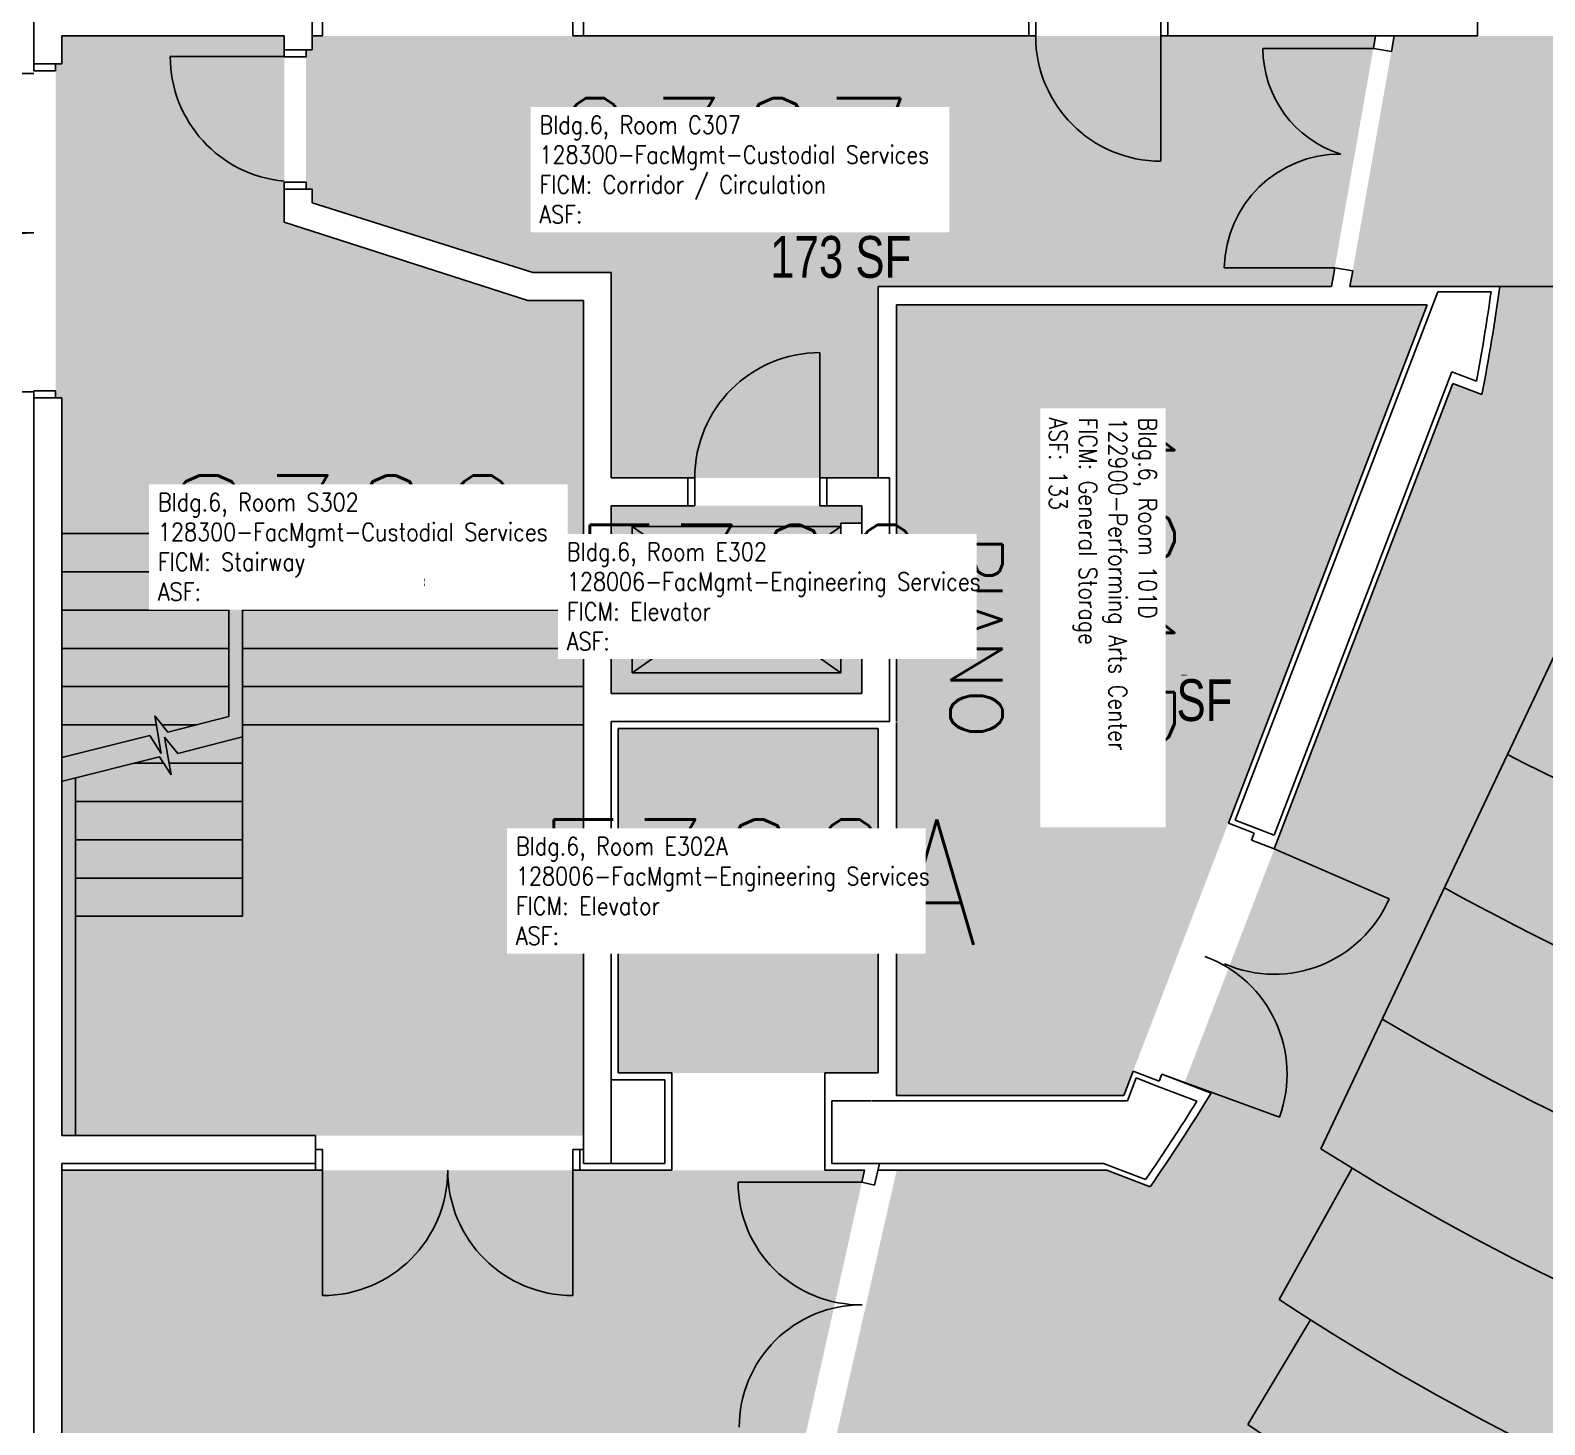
# Model space of a CAD drawing. Header units: inches. Extents: x -206 to 2362, y 0 to 3821.
# Drawn here: x 283 to 718.4, y 1816 to 2216.7 of the extents above; entities that cross this region are included whole.
import ezdxf
from ezdxf.enums import TextEntityAlignment as Align

# ---------------------------------------------------------------- set-up
doc = ezdxf.new("R2010")
doc.units = ezdxf.units.IN
doc.header["$LTSCALE"] = 10
doc.header["$MEASUREMENT"] = 0
for name, color, linetype in [('A-DOOR', 2, 'CONTINUOUS'), ('A-FLOR', 3, 'CONTINUOUS'), ('A-IDEN-RNUM', 7, 'CONTINUOUS'), ('A-IDEN-SNUM', 4, 'CONTINUOUS'), ('A-IDEN-TEXT', 4, 'CONTINUOUS'), ('A-IDEN-VNUM', 4, 'CONTINUOUS'), ('A-WALL', 5, 'CONTINUOUS'), ('AREA-TEXT', 3, 'CONTINUOUS'), ('Rooms-Category-Color', 7, 'CONTINUOUS'), ('Rooms-College-Color', 7, 'CONTINUOUS'), ('Rooms-Department-Color', 7, 'CONTINUOUS'), ('Rooms-Division-Color', 7, 'CONTINUOUS'), ('Rooms-Information', 7, 'CONTINUOUS')]:
    doc.layers.add(name, color=color, linetype=linetype)
doc.styles.add('AREA', font='arial.ttf', dxfattribs={"width": 0.75, "height": 24})
doc.styles.add('ROOMFNUMBER', font='SIMPLEX', dxfattribs={"height": 0.83})
doc.styles.add('ROOMSNUMBER', font='txt', dxfattribs={"height": 0.03})
doc.styles.add('ROOMVNUMBER', font='simplex.shx', dxfattribs={"width": 0.85})

msp = doc.modelspace()

# ---------------------------------------------------------------- hatches: boundary and pattern name
at = {"layer": 'Rooms-Category-Color', "true_color": 0xadadad}
for points in [[(292.06, 1899.08), (442.03, 1899.08), (442.03, 2139.08), (426.03, 2139.08), (356.03, 2161.6), (356.03, 2171.2), (356.03, 2209.08), (356.03, 2211.18), (356.03, 2215.08), (292.06, 2215.08), (292.06, 2207.08), (290.31, 2207.08), (290.31, 2205.08), (290.31, 2111.08), (292.06, 2111.08)], [(442.03, 2215.08), (367.03, 2215.08), (364.03, 2215.08), (364.03, 2211.08), (362.28, 2211.08), (362.28, 2209.08), (362.28, 2171.08), (364.03, 2171.08), (364.03, 2167.08), (427.52, 2147.08), (450.03, 2147.08), (450.03, 2088.08), (472.03, 2088.08), (510.03, 2088.08), (512.16, 2088.08), (526.78, 2088.08), (526.78, 2143.08), (657.04, 2143.08), (657.99, 2148.48), (669.73, 2215.08), (608.03, 2215.08)], [(450.03, 2026.08), (522.03, 2026.08), (522.03, 2069.08), (516.06, 2069.08), (516.06, 2075.08), (522.03, 2075.08), (522.03, 2080.08), (512.03, 2080.08), (510.03, 2080.08), (450.03, 2080.08)], [(452.03, 2016.08), (452.03, 1917.08), (467.4, 1917.08), (526.78, 1917.08), (526.78, 2016.08)]]:
    msp.add_hatch(color=253, dxfattribs=at).paths.add_polyline_path(points)
at = {"layer": 'Rooms-Category-Color', "true_color": 0xffe090}
msp.add_hatch(color=41, dxfattribs=at).paths.add_polyline_path([(1512.81, 1720.43), (1505.11, 1770.34), (1497.41, 1811.08), (1572.8, 1811.08), (1555.42, 1889.08), (1489.43, 1889.08), (1477.18, 1884.32), (1459.62, 1911.3), (1467.26, 1914.23), (1390.09, 2115.25), (1381.77, 2112.05), (1376.65, 2143.08), (1419.72, 2143.08), (1407.02, 2215.08), (1341.02, 2215.08), (754.96, 2215.08), (675.06, 2215.08), (662.37, 2143.08), (705.43, 2143.08), (700.32, 2112.05), (691.99, 2115.25), (650.14, 2006.21), (614.83, 1914.23), (622.47, 1911.3), (604.91, 1884.32), (592.51, 1889.08), (532.08, 1889.08), (514.64, 1812.52), (586.32, 1812.52), (584.55, 1811.08), (566.64, 1688.35), (562.93, 1650.25), (559.76, 1601.55), (558.38, 1557.3), (558.38, 1514.69), (559.8, 1471.75), (561.87, 1437.52), (564.17, 1409.9), (570.84, 1351.68), (510.27, 1291.11), (549.4, 1249.89), (585.82, 1285.88), (604.9, 1241.03), (630.06, 1197.01), (655.87, 1161.68), (689.75, 1124.68), (733.46, 1087.68), (767.9, 1064.82), (805.63, 1044.84), (844.05, 1029.15), (901.47, 1013.35), (949.5, 1006.09), (1018.86, 1001.21), (1071.8, 1001.48), (1122.7, 1005.01), (1172.52, 1011.81), (1214.32, 1021.57), (1244.96, 1031.65), (1278.48, 1045.79), (1307.2, 1060.74), (1335.82, 1078.61), (1370.69, 1105.09), (1392.61, 1124.95), (1411.03, 1144), (1428.17, 1164.1), (1452.12, 1197.17), (1477.31, 1241.28), (1495.72, 1284.39), (1531.41, 1248.66), (1572.87, 1290.11), (1511.6, 1351.32), (1518.62, 1403.49), (1524.41, 1491.65), (1524.91, 1563.44), (1522.69, 1619.41), (1520.2, 1653.54)])
at = {"layer": 'Rooms-Category-Color', "true_color": 0xe3c5e1}
msp.add_hatch(color=254, dxfattribs=at).paths.add_polyline_path([(532.03, 2137.83), (532.03, 2087.42), (532.03, 2018.08), (532.03, 1910.58), (597.36, 1910.58), (600.04, 1917.57), (684.59, 2137.83)])
at = {"layer": 'Rooms-Category-Color', "true_color": 0xffe090}
h = msp.add_hatch(color=41, dxfattribs=at)
edge = h.paths.add_edge_path()
edge.add_line((522.83, 1889.08), (292.06, 1889.08))
edge.add_line((292.06, 1889.08), (292.06, 949.66))
edge.add_arc((366.03, 1332.72), 390.14, 259.0716, 281.2333)
edge.add_line((442.03, 950.06), (442.03, 994.22))
edge.add_line((442.03, 994.22), (445.34, 994.22))
edge.add_arc((458.07, 991.58), 13, -80.2363, 168.2925, ccw=False)
edge.add_arc((745.92, 1034.65), 291.06, 191.069, 265.3027)
edge.add_arc((734.06, 743.83), 12, 14, 176.4839, ccw=False)
edge.add_line((745.71, 746.73), (766.5, 663.32))
edge.add_line((766.5, 663.32), (748.9, 667.06))
edge.add_line((748.9, 667.06), (733.93, 596.64))
edge.add_line((733.93, 596.64), (785.88, 585.59))
edge.add_line((785.88, 585.59), (857.47, 298.49))
edge.add_arc((854.92, 297.85), 2.63, -166, 14, ccw=False)
edge.add_line((852.37, 297.22), (846.46, 320.93))
edge.add_line((846.46, 320.93), (789.37, 306.7))
edge.add_line((789.37, 306.7), (798.56, 268.38))
edge.add_arc((859.69, 283.62), 63, 194, 377)
edge.add_arc((935.73, 307.03), 16.56, 27.744, 197.5083, ccw=False)
edge.add_line((950.39, 314.74), (933.8, 307.69))
edge.add_line((933.8, 307.69), (954.06, 259.97))
edge.add_line((954.06, 259.97), (954.06, 189.98))
edge.add_line((954.06, 189.98), (1128.03, 189.98))
edge.add_line((1128.03, 189.98), (1128.03, 259.97))
edge.add_line((1128.03, 259.97), (1148.29, 307.69))
edge.add_line((1148.29, 307.69), (1131.72, 314.73))
edge.add_arc((1146.31, 306.9), 16.56, -17.0367, 151.7849, ccw=False)
edge.add_arc((1222.4, 283.62), 63, 163, 346)
edge.add_line((1283.53, 268.38), (1292.72, 306.7))
edge.add_line((1292.72, 306.7), (1235.63, 320.93))
edge.add_line((1235.63, 320.93), (1229.71, 297.22))
edge.add_arc((1227.17, 297.85), 2.62, 166, 346, ccw=False)
edge.add_line((1224.62, 298.49), (1273.59, 494.91))
edge.add_line((1273.59, 494.91), (1325.55, 505.95))
edge.add_line((1325.55, 505.95), (1310.58, 576.38))
edge.add_line((1310.58, 576.38), (1292.97, 572.64))
edge.add_line((1292.97, 572.64), (1296.2, 585.59))
edge.add_line((1296.2, 585.59), (1351.02, 597.24))
edge.add_line((1351.02, 597.24), (1336.05, 667.67))
edge.add_line((1336.05, 667.67), (1315.58, 663.32))
edge.add_line((1315.58, 663.32), (1336.38, 746.73))
edge.add_arc((1348.02, 743.83), 12, 3.5161, 166, ccw=False)
edge.add_arc((1336.17, 1034.65), 291.06, 274.6973, 348.931)
edge.add_arc((1624.04, 991.55), 12.97, -20.1538, 260.1122, ccw=False)
edge.add_line((1636.22, 987.08), (1640.06, 987.08))
edge.add_line((1640.06, 987.08), (1640.06, 952.42))
edge.add_arc((1716.06, 1248.32), 305.5, 255.5949, 284.0109)
edge.add_line((1790.02, 951.91), (1790.02, 994.96))
edge.add_line((1790.02, 994.96), (1802.02, 994.96))
edge.add_line((1802.02, 994.96), (1802.02, 1314.96))
edge.add_line((1802.02, 1314.96), (1790.02, 1314.96))
edge.add_line((1790.02, 1314.96), (1790.02, 1889.08))
edge.add_line((1790.02, 1889.08), (1559.26, 1889.08))
edge.add_line((1559.26, 1889.08), (1576.65, 1811.08))
edge.add_line((1576.65, 1811.08), (1642.06, 1811.08))
edge.add_line((1642.06, 1811.08), (1642.06, 1272.4))
edge.add_line((1642.06, 1272.4), (1581.48, 1291.26))
edge.add_line((1581.48, 1291.26), (1537.64, 1247.42))
edge.add_line((1537.64, 1247.42), (1571.05, 1216.48))
edge.add_line((1571.05, 1216.48), (1626.18, 1199.8))
edge.add_line((1626.18, 1199.8), (1626.18, 1201.93))
edge.add_line((1626.18, 1201.93), (1636.25, 1198.88))
edge.add_line((1636.25, 1198.88), (1636.81, 1157.69))
edge.add_arc((1638.6, 1085.71), 72, 91.4307, 148.1928)
edge.add_arc((1193.79, 1267.61), 409.74, 301.9437, 339.4328, ccw=False)
edge.add_arc((1066.27, 1494.18), 669.58, 267.84083, 300.94539, ccw=False)
edge.add_arc((1016.13, 1494.65), 670.03, 239.0524, 272.13097, ccw=False)
edge.add_arc((882.24, 1260.27), 400.21, 200.9535, 238.2353, ccw=False)
edge.add_arc((451.79, 1095.13), 60.84, 21.2231, 95.4287)
edge.add_line((446.03, 1155.69), (446.03, 1198.38))
edge.add_line((446.03, 1198.38), (446.03, 1313.69))
edge.add_line((446.03, 1313.69), (440.03, 1313.69))
edge.add_line((440.03, 1313.69), (440.03, 1811.08))
edge.add_line((440.03, 1811.08), (505.44, 1811.08))
edge.add_line((505.44, 1811.08), (522.83, 1889.08))
at = {"layer": 'Rooms-College-Color', "true_color": 0xadadad}
for points in [[(292.06, 1899.08), (442.03, 1899.08), (442.03, 2139.08), (426.03, 2139.08), (356.03, 2161.6), (356.03, 2171.2), (356.03, 2209.08), (356.03, 2211.18), (356.03, 2215.08), (292.06, 2215.08), (292.06, 2207.08), (290.31, 2207.08), (290.31, 2205.08), (290.31, 2111.08), (292.06, 2111.08)], [(442.03, 2215.08), (367.03, 2215.08), (364.03, 2215.08), (364.03, 2211.08), (362.28, 2211.08), (362.28, 2209.08), (362.28, 2171.08), (364.03, 2171.08), (364.03, 2167.08), (427.52, 2147.08), (450.03, 2147.08), (450.03, 2088.08), (472.03, 2088.08), (510.03, 2088.08), (512.16, 2088.08), (526.78, 2088.08), (526.78, 2143.08), (657.04, 2143.08), (657.99, 2148.48), (669.73, 2215.08), (608.03, 2215.08)], [(450.03, 2026.08), (522.03, 2026.08), (522.03, 2069.08), (516.06, 2069.08), (516.06, 2075.08), (522.03, 2075.08), (522.03, 2080.08), (512.03, 2080.08), (510.03, 2080.08), (450.03, 2080.08)], [(452.03, 2016.08), (452.03, 1917.08), (467.4, 1917.08), (526.78, 1917.08), (526.78, 2016.08)]]:
    msp.add_hatch(color=253, dxfattribs=at).paths.add_polyline_path(points)
at = {"layer": 'Rooms-College-Color', "true_color": 0xffff64}
for points in [[(1512.81, 1720.43), (1505.11, 1770.34), (1497.41, 1811.08), (1572.8, 1811.08), (1555.42, 1889.08), (1489.43, 1889.08), (1477.18, 1884.32), (1459.62, 1911.3), (1467.26, 1914.23), (1390.09, 2115.25), (1381.77, 2112.05), (1376.65, 2143.08), (1419.72, 2143.08), (1407.02, 2215.08), (1341.02, 2215.08), (754.96, 2215.08), (675.06, 2215.08), (662.37, 2143.08), (705.43, 2143.08), (700.32, 2112.05), (691.99, 2115.25), (650.14, 2006.21), (614.83, 1914.23), (622.47, 1911.3), (604.91, 1884.32), (592.51, 1889.08), (532.08, 1889.08), (514.64, 1812.52), (586.32, 1812.52), (584.55, 1811.08), (566.64, 1688.35), (562.93, 1650.25), (559.76, 1601.55), (558.38, 1557.3), (558.38, 1514.69), (559.8, 1471.75), (561.87, 1437.52), (564.17, 1409.9), (570.84, 1351.68), (510.27, 1291.11), (549.4, 1249.89), (585.82, 1285.88), (604.9, 1241.03), (630.06, 1197.01), (655.87, 1161.68), (689.75, 1124.68), (733.46, 1087.68), (767.9, 1064.82), (805.63, 1044.84), (844.05, 1029.15), (901.47, 1013.35), (949.5, 1006.09), (1018.86, 1001.21), (1071.8, 1001.48), (1122.7, 1005.01), (1172.52, 1011.81), (1214.32, 1021.57), (1244.96, 1031.65), (1278.48, 1045.79), (1307.2, 1060.74), (1335.82, 1078.61), (1370.69, 1105.09), (1392.61, 1124.95), (1411.03, 1144), (1428.17, 1164.1), (1452.12, 1197.17), (1477.31, 1241.28), (1495.72, 1284.39), (1531.41, 1248.66), (1572.87, 1290.11), (1511.6, 1351.32), (1518.62, 1403.49), (1524.41, 1491.65), (1524.91, 1563.44), (1522.69, 1619.41), (1520.2, 1653.54)], [(532.03, 2137.83), (532.03, 2087.42), (532.03, 2018.08), (532.03, 1910.58), (597.36, 1910.58), (600.04, 1917.57), (684.59, 2137.83)]]:
    msp.add_hatch(color=51, dxfattribs=at).paths.add_polyline_path(points)
at = {"layer": 'Rooms-College-Color', "true_color": 0x80bc67}
h = msp.add_hatch(color=83, dxfattribs=at)
edge = h.paths.add_edge_path()
edge.add_line((522.83, 1889.08), (292.06, 1889.08))
edge.add_line((292.06, 1889.08), (292.06, 949.66))
edge.add_arc((366.03, 1332.72), 390.14, 259.0716, 281.2333)
edge.add_line((442.03, 950.06), (442.03, 994.22))
edge.add_line((442.03, 994.22), (445.34, 994.22))
edge.add_arc((458.07, 991.58), 13, -80.2363, 168.2925, ccw=False)
edge.add_arc((745.92, 1034.65), 291.06, 191.069, 265.3027)
edge.add_arc((734.06, 743.83), 12, 14, 176.4839, ccw=False)
edge.add_line((745.71, 746.73), (766.5, 663.32))
edge.add_line((766.5, 663.32), (748.9, 667.06))
edge.add_line((748.9, 667.06), (733.93, 596.64))
edge.add_line((733.93, 596.64), (785.88, 585.59))
edge.add_line((785.88, 585.59), (857.47, 298.49))
edge.add_arc((854.92, 297.85), 2.63, -166, 14, ccw=False)
edge.add_line((852.37, 297.22), (846.46, 320.93))
edge.add_line((846.46, 320.93), (789.37, 306.7))
edge.add_line((789.37, 306.7), (798.56, 268.38))
edge.add_arc((859.69, 283.62), 63, 194, 377)
edge.add_arc((935.73, 307.03), 16.56, 27.744, 197.5083, ccw=False)
edge.add_line((950.39, 314.74), (933.8, 307.69))
edge.add_line((933.8, 307.69), (954.06, 259.97))
edge.add_line((954.06, 259.97), (954.06, 189.98))
edge.add_line((954.06, 189.98), (1128.03, 189.98))
edge.add_line((1128.03, 189.98), (1128.03, 259.97))
edge.add_line((1128.03, 259.97), (1148.29, 307.69))
edge.add_line((1148.29, 307.69), (1131.72, 314.73))
edge.add_arc((1146.31, 306.9), 16.56, -17.0367, 151.7849, ccw=False)
edge.add_arc((1222.4, 283.62), 63, 163, 346)
edge.add_line((1283.53, 268.38), (1292.72, 306.7))
edge.add_line((1292.72, 306.7), (1235.63, 320.93))
edge.add_line((1235.63, 320.93), (1229.71, 297.22))
edge.add_arc((1227.17, 297.85), 2.62, 166, 346, ccw=False)
edge.add_line((1224.62, 298.49), (1273.59, 494.91))
edge.add_line((1273.59, 494.91), (1325.55, 505.95))
edge.add_line((1325.55, 505.95), (1310.58, 576.38))
edge.add_line((1310.58, 576.38), (1292.97, 572.64))
edge.add_line((1292.97, 572.64), (1296.2, 585.59))
edge.add_line((1296.2, 585.59), (1351.02, 597.24))
edge.add_line((1351.02, 597.24), (1336.05, 667.67))
edge.add_line((1336.05, 667.67), (1315.58, 663.32))
edge.add_line((1315.58, 663.32), (1336.38, 746.73))
edge.add_arc((1348.02, 743.83), 12, 3.5161, 166, ccw=False)
edge.add_arc((1336.17, 1034.65), 291.06, 274.6973, 348.931)
edge.add_arc((1624.04, 991.55), 12.97, -20.1538, 260.1122, ccw=False)
edge.add_line((1636.22, 987.08), (1640.06, 987.08))
edge.add_line((1640.06, 987.08), (1640.06, 952.42))
edge.add_arc((1716.06, 1248.32), 305.5, 255.5949, 284.0109)
edge.add_line((1790.02, 951.91), (1790.02, 994.96))
edge.add_line((1790.02, 994.96), (1802.02, 994.96))
edge.add_line((1802.02, 994.96), (1802.02, 1314.96))
edge.add_line((1802.02, 1314.96), (1790.02, 1314.96))
edge.add_line((1790.02, 1314.96), (1790.02, 1889.08))
edge.add_line((1790.02, 1889.08), (1559.26, 1889.08))
edge.add_line((1559.26, 1889.08), (1576.65, 1811.08))
edge.add_line((1576.65, 1811.08), (1642.06, 1811.08))
edge.add_line((1642.06, 1811.08), (1642.06, 1272.4))
edge.add_line((1642.06, 1272.4), (1581.48, 1291.26))
edge.add_line((1581.48, 1291.26), (1537.64, 1247.42))
edge.add_line((1537.64, 1247.42), (1571.05, 1216.48))
edge.add_line((1571.05, 1216.48), (1626.18, 1199.8))
edge.add_line((1626.18, 1199.8), (1626.18, 1201.93))
edge.add_line((1626.18, 1201.93), (1636.25, 1198.88))
edge.add_line((1636.25, 1198.88), (1636.81, 1157.69))
edge.add_arc((1638.6, 1085.71), 72, 91.4307, 148.1928)
edge.add_arc((1193.79, 1267.61), 409.74, 301.9437, 339.4328, ccw=False)
edge.add_arc((1066.27, 1494.18), 669.58, 267.84083, 300.94539, ccw=False)
edge.add_arc((1016.13, 1494.65), 670.03, 239.0524, 272.13097, ccw=False)
edge.add_arc((882.24, 1260.27), 400.21, 200.9535, 238.2353, ccw=False)
edge.add_arc((451.79, 1095.13), 60.84, 21.2231, 95.4287)
edge.add_line((446.03, 1155.69), (446.03, 1198.38))
edge.add_line((446.03, 1198.38), (446.03, 1313.69))
edge.add_line((446.03, 1313.69), (440.03, 1313.69))
edge.add_line((440.03, 1313.69), (440.03, 1811.08))
edge.add_line((440.03, 1811.08), (505.44, 1811.08))
edge.add_line((505.44, 1811.08), (522.83, 1889.08))
at = {"layer": 'Rooms-Department-Color', "true_color": 0xacacac}
for points in [[(292.06, 1899.08), (442.03, 1899.08), (442.03, 2139.08), (426.03, 2139.08), (356.03, 2161.6), (356.03, 2171.2), (356.03, 2209.08), (356.03, 2211.18), (356.03, 2215.08), (292.06, 2215.08), (292.06, 2207.08), (290.31, 2207.08), (290.31, 2205.08), (290.31, 2111.08), (292.06, 2111.08)], [(442.03, 2215.08), (367.03, 2215.08), (364.03, 2215.08), (364.03, 2211.08), (362.28, 2211.08), (362.28, 2209.08), (362.28, 2171.08), (364.03, 2171.08), (364.03, 2167.08), (427.52, 2147.08), (450.03, 2147.08), (450.03, 2088.08), (472.03, 2088.08), (510.03, 2088.08), (512.16, 2088.08), (526.78, 2088.08), (526.78, 2143.08), (657.04, 2143.08), (657.99, 2148.48), (669.73, 2215.08), (608.03, 2215.08)], [(450.03, 2026.08), (522.03, 2026.08), (522.03, 2069.08), (516.06, 2069.08), (516.06, 2075.08), (522.03, 2075.08), (522.03, 2080.08), (512.03, 2080.08), (510.03, 2080.08), (450.03, 2080.08)], [(452.03, 2016.08), (452.03, 1917.08), (467.4, 1917.08), (526.78, 1917.08), (526.78, 2016.08)]]:
    msp.add_hatch(color=253, dxfattribs=at).paths.add_polyline_path(points)
at = {"layer": 'Rooms-Department-Color', "true_color": 0x80bc67}
for points in [[(1512.81, 1720.43), (1505.11, 1770.34), (1497.41, 1811.08), (1572.8, 1811.08), (1555.42, 1889.08), (1489.43, 1889.08), (1477.18, 1884.32), (1459.62, 1911.3), (1467.26, 1914.23), (1390.09, 2115.25), (1381.77, 2112.05), (1376.65, 2143.08), (1419.72, 2143.08), (1407.02, 2215.08), (1341.02, 2215.08), (754.96, 2215.08), (675.06, 2215.08), (662.37, 2143.08), (705.43, 2143.08), (700.32, 2112.05), (691.99, 2115.25), (650.14, 2006.21), (614.83, 1914.23), (622.47, 1911.3), (604.91, 1884.32), (592.51, 1889.08), (532.08, 1889.08), (514.64, 1812.52), (586.32, 1812.52), (584.55, 1811.08), (566.64, 1688.35), (562.93, 1650.25), (559.76, 1601.55), (558.38, 1557.3), (558.38, 1514.69), (559.8, 1471.75), (561.87, 1437.52), (564.17, 1409.9), (570.84, 1351.68), (510.27, 1291.11), (549.4, 1249.89), (585.82, 1285.88), (604.9, 1241.03), (630.06, 1197.01), (655.87, 1161.68), (689.75, 1124.68), (733.46, 1087.68), (767.9, 1064.82), (805.63, 1044.84), (844.05, 1029.15), (901.47, 1013.35), (949.5, 1006.09), (1018.86, 1001.21), (1071.8, 1001.48), (1122.7, 1005.01), (1172.52, 1011.81), (1214.32, 1021.57), (1244.96, 1031.65), (1278.48, 1045.79), (1307.2, 1060.74), (1335.82, 1078.61), (1370.69, 1105.09), (1392.61, 1124.95), (1411.03, 1144), (1428.17, 1164.1), (1452.12, 1197.17), (1477.31, 1241.28), (1495.72, 1284.39), (1531.41, 1248.66), (1572.87, 1290.11), (1511.6, 1351.32), (1518.62, 1403.49), (1524.41, 1491.65), (1524.91, 1563.44), (1522.69, 1619.41), (1520.2, 1653.54)], [(532.03, 2137.83), (532.03, 2087.42), (532.03, 2018.08), (532.03, 1910.58), (597.36, 1910.58), (600.04, 1917.57), (684.59, 2137.83)]]:
    msp.add_hatch(color=83, dxfattribs=at).paths.add_polyline_path(points)
h = msp.add_hatch(color=83, dxfattribs=at)
edge = h.paths.add_edge_path()
edge.add_line((522.83, 1889.08), (292.06, 1889.08))
edge.add_line((292.06, 1889.08), (292.06, 949.66))
edge.add_arc((366.03, 1332.72), 390.14, 259.0716, 281.2333)
edge.add_line((442.03, 950.06), (442.03, 994.22))
edge.add_line((442.03, 994.22), (445.34, 994.22))
edge.add_arc((458.07, 991.58), 13, -80.2363, 168.2925, ccw=False)
edge.add_arc((745.92, 1034.65), 291.06, 191.069, 265.3027)
edge.add_arc((734.06, 743.83), 12, 14, 176.4839, ccw=False)
edge.add_line((745.71, 746.73), (766.5, 663.32))
edge.add_line((766.5, 663.32), (748.9, 667.06))
edge.add_line((748.9, 667.06), (733.93, 596.64))
edge.add_line((733.93, 596.64), (785.88, 585.59))
edge.add_line((785.88, 585.59), (857.47, 298.49))
edge.add_arc((854.92, 297.85), 2.63, -166, 14, ccw=False)
edge.add_line((852.37, 297.22), (846.46, 320.93))
edge.add_line((846.46, 320.93), (789.37, 306.7))
edge.add_line((789.37, 306.7), (798.56, 268.38))
edge.add_arc((859.69, 283.62), 63, 194, 377)
edge.add_arc((935.73, 307.03), 16.56, 27.744, 197.5083, ccw=False)
edge.add_line((950.39, 314.74), (933.8, 307.69))
edge.add_line((933.8, 307.69), (954.06, 259.97))
edge.add_line((954.06, 259.97), (954.06, 189.98))
edge.add_line((954.06, 189.98), (1128.03, 189.98))
edge.add_line((1128.03, 189.98), (1128.03, 259.97))
edge.add_line((1128.03, 259.97), (1148.29, 307.69))
edge.add_line((1148.29, 307.69), (1131.72, 314.73))
edge.add_arc((1146.31, 306.9), 16.56, -17.0367, 151.7849, ccw=False)
edge.add_arc((1222.4, 283.62), 63, 163, 346)
edge.add_line((1283.53, 268.38), (1292.72, 306.7))
edge.add_line((1292.72, 306.7), (1235.63, 320.93))
edge.add_line((1235.63, 320.93), (1229.71, 297.22))
edge.add_arc((1227.17, 297.85), 2.62, 166, 346, ccw=False)
edge.add_line((1224.62, 298.49), (1273.59, 494.91))
edge.add_line((1273.59, 494.91), (1325.55, 505.95))
edge.add_line((1325.55, 505.95), (1310.58, 576.38))
edge.add_line((1310.58, 576.38), (1292.97, 572.64))
edge.add_line((1292.97, 572.64), (1296.2, 585.59))
edge.add_line((1296.2, 585.59), (1351.02, 597.24))
edge.add_line((1351.02, 597.24), (1336.05, 667.67))
edge.add_line((1336.05, 667.67), (1315.58, 663.32))
edge.add_line((1315.58, 663.32), (1336.38, 746.73))
edge.add_arc((1348.02, 743.83), 12, 3.5161, 166, ccw=False)
edge.add_arc((1336.17, 1034.65), 291.06, 274.6973, 348.931)
edge.add_arc((1624.04, 991.55), 12.97, -20.1538, 260.1122, ccw=False)
edge.add_line((1636.22, 987.08), (1640.06, 987.08))
edge.add_line((1640.06, 987.08), (1640.06, 952.42))
edge.add_arc((1716.06, 1248.32), 305.5, 255.5949, 284.0109)
edge.add_line((1790.02, 951.91), (1790.02, 994.96))
edge.add_line((1790.02, 994.96), (1802.02, 994.96))
edge.add_line((1802.02, 994.96), (1802.02, 1314.96))
edge.add_line((1802.02, 1314.96), (1790.02, 1314.96))
edge.add_line((1790.02, 1314.96), (1790.02, 1889.08))
edge.add_line((1790.02, 1889.08), (1559.26, 1889.08))
edge.add_line((1559.26, 1889.08), (1576.65, 1811.08))
edge.add_line((1576.65, 1811.08), (1642.06, 1811.08))
edge.add_line((1642.06, 1811.08), (1642.06, 1272.4))
edge.add_line((1642.06, 1272.4), (1581.48, 1291.26))
edge.add_line((1581.48, 1291.26), (1537.64, 1247.42))
edge.add_line((1537.64, 1247.42), (1571.05, 1216.48))
edge.add_line((1571.05, 1216.48), (1626.18, 1199.8))
edge.add_line((1626.18, 1199.8), (1626.18, 1201.93))
edge.add_line((1626.18, 1201.93), (1636.25, 1198.88))
edge.add_line((1636.25, 1198.88), (1636.81, 1157.69))
edge.add_arc((1638.6, 1085.71), 72, 91.4307, 148.1928)
edge.add_arc((1193.79, 1267.61), 409.74, 301.9437, 339.4328, ccw=False)
edge.add_arc((1066.27, 1494.18), 669.58, 267.84083, 300.94539, ccw=False)
edge.add_arc((1016.13, 1494.65), 670.03, 239.0524, 272.13097, ccw=False)
edge.add_arc((882.24, 1260.27), 400.21, 200.9535, 238.2353, ccw=False)
edge.add_arc((451.79, 1095.13), 60.84, 21.2231, 95.4287)
edge.add_line((446.03, 1155.69), (446.03, 1198.38))
edge.add_line((446.03, 1198.38), (446.03, 1313.69))
edge.add_line((446.03, 1313.69), (440.03, 1313.69))
edge.add_line((440.03, 1313.69), (440.03, 1811.08))
edge.add_line((440.03, 1811.08), (505.44, 1811.08))
edge.add_line((505.44, 1811.08), (522.83, 1889.08))
at = {"layer": 'Rooms-Division-Color', "true_color": 0xadadad}
for points in [[(292.06, 1899.08), (442.03, 1899.08), (442.03, 2139.08), (426.03, 2139.08), (356.03, 2161.6), (356.03, 2171.2), (356.03, 2209.08), (356.03, 2211.18), (356.03, 2215.08), (292.06, 2215.08), (292.06, 2207.08), (290.31, 2207.08), (290.31, 2205.08), (290.31, 2111.08), (292.06, 2111.08)], [(442.03, 2215.08), (367.03, 2215.08), (364.03, 2215.08), (364.03, 2211.08), (362.28, 2211.08), (362.28, 2209.08), (362.28, 2171.08), (364.03, 2171.08), (364.03, 2167.08), (427.52, 2147.08), (450.03, 2147.08), (450.03, 2088.08), (472.03, 2088.08), (510.03, 2088.08), (512.16, 2088.08), (526.78, 2088.08), (526.78, 2143.08), (657.04, 2143.08), (657.99, 2148.48), (669.73, 2215.08), (608.03, 2215.08)], [(450.03, 2026.08), (522.03, 2026.08), (522.03, 2069.08), (516.06, 2069.08), (516.06, 2075.08), (522.03, 2075.08), (522.03, 2080.08), (512.03, 2080.08), (510.03, 2080.08), (450.03, 2080.08)], [(452.03, 2016.08), (452.03, 1917.08), (467.4, 1917.08), (526.78, 1917.08), (526.78, 2016.08)]]:
    msp.add_hatch(color=253, dxfattribs=at).paths.add_polyline_path(points)
at = {"layer": 'Rooms-Division-Color', "true_color": 0x80bc67}
for points in [[(1512.81, 1720.43), (1505.11, 1770.34), (1497.41, 1811.08), (1572.8, 1811.08), (1555.42, 1889.08), (1489.43, 1889.08), (1477.18, 1884.32), (1459.62, 1911.3), (1467.26, 1914.23), (1390.09, 2115.25), (1381.77, 2112.05), (1376.65, 2143.08), (1419.72, 2143.08), (1407.02, 2215.08), (1341.02, 2215.08), (754.96, 2215.08), (675.06, 2215.08), (662.37, 2143.08), (705.43, 2143.08), (700.32, 2112.05), (691.99, 2115.25), (650.14, 2006.21), (614.83, 1914.23), (622.47, 1911.3), (604.91, 1884.32), (592.51, 1889.08), (532.08, 1889.08), (514.64, 1812.52), (586.32, 1812.52), (584.55, 1811.08), (566.64, 1688.35), (562.93, 1650.25), (559.76, 1601.55), (558.38, 1557.3), (558.38, 1514.69), (559.8, 1471.75), (561.87, 1437.52), (564.17, 1409.9), (570.84, 1351.68), (510.27, 1291.11), (549.4, 1249.89), (585.82, 1285.88), (604.9, 1241.03), (630.06, 1197.01), (655.87, 1161.68), (689.75, 1124.68), (733.46, 1087.68), (767.9, 1064.82), (805.63, 1044.84), (844.05, 1029.15), (901.47, 1013.35), (949.5, 1006.09), (1018.86, 1001.21), (1071.8, 1001.48), (1122.7, 1005.01), (1172.52, 1011.81), (1214.32, 1021.57), (1244.96, 1031.65), (1278.48, 1045.79), (1307.2, 1060.74), (1335.82, 1078.61), (1370.69, 1105.09), (1392.61, 1124.95), (1411.03, 1144), (1428.17, 1164.1), (1452.12, 1197.17), (1477.31, 1241.28), (1495.72, 1284.39), (1531.41, 1248.66), (1572.87, 1290.11), (1511.6, 1351.32), (1518.62, 1403.49), (1524.41, 1491.65), (1524.91, 1563.44), (1522.69, 1619.41), (1520.2, 1653.54)], [(532.03, 2137.83), (532.03, 2087.42), (532.03, 2018.08), (532.03, 1910.58), (597.36, 1910.58), (600.04, 1917.57), (684.59, 2137.83)]]:
    msp.add_hatch(color=83, dxfattribs=at).paths.add_polyline_path(points)
h = msp.add_hatch(color=83, dxfattribs=at)
edge = h.paths.add_edge_path()
edge.add_line((522.83, 1889.08), (292.06, 1889.08))
edge.add_line((292.06, 1889.08), (292.06, 949.66))
edge.add_arc((366.03, 1332.72), 390.14, 259.0716, 281.2333)
edge.add_line((442.03, 950.06), (442.03, 994.22))
edge.add_line((442.03, 994.22), (445.34, 994.22))
edge.add_arc((458.07, 991.58), 13, -80.2363, 168.2925, ccw=False)
edge.add_arc((745.92, 1034.65), 291.06, 191.069, 265.3027)
edge.add_arc((734.06, 743.83), 12, 14, 176.4839, ccw=False)
edge.add_line((745.71, 746.73), (766.5, 663.32))
edge.add_line((766.5, 663.32), (748.9, 667.06))
edge.add_line((748.9, 667.06), (733.93, 596.64))
edge.add_line((733.93, 596.64), (785.88, 585.59))
edge.add_line((785.88, 585.59), (857.47, 298.49))
edge.add_arc((854.92, 297.85), 2.63, -166, 14, ccw=False)
edge.add_line((852.37, 297.22), (846.46, 320.93))
edge.add_line((846.46, 320.93), (789.37, 306.7))
edge.add_line((789.37, 306.7), (798.56, 268.38))
edge.add_arc((859.69, 283.62), 63, 194, 377)
edge.add_arc((935.73, 307.03), 16.56, 27.744, 197.5083, ccw=False)
edge.add_line((950.39, 314.74), (933.8, 307.69))
edge.add_line((933.8, 307.69), (954.06, 259.97))
edge.add_line((954.06, 259.97), (954.06, 189.98))
edge.add_line((954.06, 189.98), (1128.03, 189.98))
edge.add_line((1128.03, 189.98), (1128.03, 259.97))
edge.add_line((1128.03, 259.97), (1148.29, 307.69))
edge.add_line((1148.29, 307.69), (1131.72, 314.73))
edge.add_arc((1146.31, 306.9), 16.56, -17.0367, 151.7849, ccw=False)
edge.add_arc((1222.4, 283.62), 63, 163, 346)
edge.add_line((1283.53, 268.38), (1292.72, 306.7))
edge.add_line((1292.72, 306.7), (1235.63, 320.93))
edge.add_line((1235.63, 320.93), (1229.71, 297.22))
edge.add_arc((1227.17, 297.85), 2.62, 166, 346, ccw=False)
edge.add_line((1224.62, 298.49), (1273.59, 494.91))
edge.add_line((1273.59, 494.91), (1325.55, 505.95))
edge.add_line((1325.55, 505.95), (1310.58, 576.38))
edge.add_line((1310.58, 576.38), (1292.97, 572.64))
edge.add_line((1292.97, 572.64), (1296.2, 585.59))
edge.add_line((1296.2, 585.59), (1351.02, 597.24))
edge.add_line((1351.02, 597.24), (1336.05, 667.67))
edge.add_line((1336.05, 667.67), (1315.58, 663.32))
edge.add_line((1315.58, 663.32), (1336.38, 746.73))
edge.add_arc((1348.02, 743.83), 12, 3.5161, 166, ccw=False)
edge.add_arc((1336.17, 1034.65), 291.06, 274.6973, 348.931)
edge.add_arc((1624.04, 991.55), 12.97, -20.1538, 260.1122, ccw=False)
edge.add_line((1636.22, 987.08), (1640.06, 987.08))
edge.add_line((1640.06, 987.08), (1640.06, 952.42))
edge.add_arc((1716.06, 1248.32), 305.5, 255.5949, 284.0109)
edge.add_line((1790.02, 951.91), (1790.02, 994.96))
edge.add_line((1790.02, 994.96), (1802.02, 994.96))
edge.add_line((1802.02, 994.96), (1802.02, 1314.96))
edge.add_line((1802.02, 1314.96), (1790.02, 1314.96))
edge.add_line((1790.02, 1314.96), (1790.02, 1889.08))
edge.add_line((1790.02, 1889.08), (1559.26, 1889.08))
edge.add_line((1559.26, 1889.08), (1576.65, 1811.08))
edge.add_line((1576.65, 1811.08), (1642.06, 1811.08))
edge.add_line((1642.06, 1811.08), (1642.06, 1272.4))
edge.add_line((1642.06, 1272.4), (1581.48, 1291.26))
edge.add_line((1581.48, 1291.26), (1537.64, 1247.42))
edge.add_line((1537.64, 1247.42), (1571.05, 1216.48))
edge.add_line((1571.05, 1216.48), (1626.18, 1199.8))
edge.add_line((1626.18, 1199.8), (1626.18, 1201.93))
edge.add_line((1626.18, 1201.93), (1636.25, 1198.88))
edge.add_line((1636.25, 1198.88), (1636.81, 1157.69))
edge.add_arc((1638.6, 1085.71), 72, 91.4307, 148.1928)
edge.add_arc((1193.79, 1267.61), 409.74, 301.9437, 339.4328, ccw=False)
edge.add_arc((1066.27, 1494.18), 669.58, 267.84083, 300.94539, ccw=False)
edge.add_arc((1016.13, 1494.65), 670.03, 239.0524, 272.13097, ccw=False)
edge.add_arc((882.24, 1260.27), 400.21, 200.9535, 238.2353, ccw=False)
edge.add_arc((451.79, 1095.13), 60.84, 21.2231, 95.4287)
edge.add_line((446.03, 1155.69), (446.03, 1198.38))
edge.add_line((446.03, 1198.38), (446.03, 1313.69))
edge.add_line((446.03, 1313.69), (440.03, 1313.69))
edge.add_line((440.03, 1313.69), (440.03, 1811.08))
edge.add_line((440.03, 1811.08), (505.44, 1811.08))
edge.add_line((505.44, 1811.08), (522.83, 1889.08))

# ---------------------------------------------------------------- linework, layer by layer
at = {"layer": 'A-DOOR'}
for p, q in [((608.03, 2215.08), (608.03, 2179.08)), ((669.1, 2211.51), (637.35, 2211.51)), ((323.24, 2209.2), (356.03, 2209.2)), ((284.06, 2204.33), (237.79, 2204.33)), ((657.99, 2148.48), (626.24, 2148.48)), ((510.03, 2088.08), (510.03, 2124.08)), ((284.06, 2112.8), (238.77, 2112.8)), ((640.63, 1981.45), (673.66, 1967.14)), ((608.29, 1916.74), (642.09, 1904.33)), ((367.02, 1889.08), (367.02, 1853.08)), ((439.02, 1889.08), (439.02, 1853.08)), ((522.01, 1885.63), (486.48, 1885.63))]:
    msp.add_line(p, q, dxfattribs=at)
for centre, radius, start, end in [((608.03, 2215.08), 36, 180, 270), ((669.1, 2211.51), 31.75, 180, 252.9395), ((359.24, 2209.2), 36, 180, 264.8869), ((283.66, 2204.33), 45.87, 180, 270.5002), ((659.55, 2147.83), 33.32, 89.5955, 178.8868), ((284.06, 2113.17), 45.3, 90, 180.4629), ((510.03, 2088.08), 36, 90, 180), ((640.63, 1981.45), 36, 246.5758, 336.5758), ((608.29, 1916.74), 36, 339.8464, 69.8464), ((367.02, 1889.08), 36, 270, 0), ((439.02, 1889.08), 36, 180, 270), ((521.68, 1885.63), 35.2, 180, 270.7183), ((522.01, 1815.24), 35.2, 89.8141, 180)]:
    msp.add_arc(centre, radius, start, end, dxfattribs=at)
at = {"layer": 'A-FLOR'}
for p, q in [((880.09, 2143.08), (705.43, 2143.08)), ((654.02, 1895.25), (754.05, 2106.67)), ((516.03, 2074.08), (456.03, 2032.08)), ((456.03, 2074.08), (516.03, 2032.08)), ((292.06, 2072.08), (344.06, 2072.08)), ((292.06, 2061.08), (340.06, 2061.08)), ((292.06, 2050.08), (340.06, 2050.08)), ((344.06, 2050.08), (442.03, 2050.08)), ((292.06, 2039.08), (340.06, 2039.08)), ((344.06, 2039.08), (442.03, 2039.08)), ((292.06, 2028.08), (340.06, 2028.08)), ((344.06, 2028.08), (442.03, 2028.08)), ((292.06, 2017.08), (319.25, 2017.08)), ((322.56, 2014.98), (318.79, 2019.7)), ((318.79, 2019.7), (320.68, 2008.86)), ((320.89, 2017.08), (330.76, 2017.08)), ((340.06, 2019.46), (322.56, 2014.98)), ((344.06, 2017.08), (442.03, 2017.08)), ((317.38, 2014.04), (292.06, 2007.71)), ((320.68, 2008.86), (317.38, 2014.04)), ((325.39, 2008.86), (321.62, 2013.57)), ((321.62, 2013.57), (323.51, 2002.73)), ((344.06, 2013.63), (325.39, 2008.86)), ((320.21, 2007.91), (291.93, 2000.84)), ((323.51, 2002.73), (320.21, 2007.91)), ((312.89, 2006.08), (321.37, 2006.08)), ((322.92, 2006.08), (344.06, 2006.08)), ((296.06, 1995.08), (344.06, 1995.08)), ((296.06, 1984.08), (344.06, 1984.08)), ((296.06, 1973.08), (344.06, 1973.08)), ((296.06, 1962.08), (344.06, 1962.08)), ((642.02, 1851.98), (663.02, 1889.67)), ((633.02, 1816), (651.02, 1846.15))]:
    msp.add_line(p, q, dxfattribs=at)
at = {"layer": 'A-FLOR', "linetype": 'Continuous'}
for p, q in [((456.03, 2074.08), (516.03, 2074.08)), ((456.03, 2074.08), (456.03, 2032.08)), ((516.03, 2074.08), (516.03, 2032.08)), ((340.06, 2072.08), (340.06, 2019.46)), ((344.06, 2072.08), (344.06, 1962.08)), ((456.03, 2032.08), (516.03, 2032.08)), ((296.06, 2001.87), (296.06, 1899.08))]:
    msp.add_line(p, q, dxfattribs=at)
for centre, start, end in [((1038.95, 2650.15), 242.68764, 270.17888), ((1038.95, 2602.15), 241.05664, 270.17888), ((1038.95, 2554.15), 239.4227, 270.17888), ((1038.95, 2506.15), 237.78446, 270.15337), ((1038.95, 2455.15), 236.65186, 270.17888), ((1038.95, 2413.15), 235.79267, 270.17888)]:
    msp.add_arc(centre, 722.06, start, end, dxfattribs=at)
at = {"layer": 'A-WALL', "linetype": 'Continuous'}
for p, q in [((442.03, 2735.08), (442.03, 2215.08)), ((364.03, 2263.08), (364.03, 2211.08)), ((284.06, 2223.08), (284.06, 2206.94)), ((367.03, 2221.33), (367.03, 2215.08)), ((439.03, 2221.33), (439.03, 2215.08)), ((570.03, 2223.08), (570.03, 2215.08)), ((572.03, 2221.33), (572.03, 2215.08)), ((608.03, 2221.33), (608.03, 2215.08)), ((610.03, 2223.08), (610.03, 2215.08)), ((284.06, 2215.08), (284.02, 2215.08)), ((292.06, 2215.08), (292.06, 2207.08)), ((356.03, 2215.08), (292.06, 2215.08)), ((356.03, 2215.08), (356.03, 2211.18)), ((364.03, 2215.08), (367.03, 2215.08)), ((439.03, 2215.08), (442.03, 2215.08)), ((572.03, 2215.08), (442.03, 2215.08)), ((699.02, 2215.08), (608.03, 2215.08)), ((669.73, 2215.08), (669.1, 2211.51)), ((675.06, 2215.08), (674.27, 2210.6)), ((356.03, 2211.18), (356.03, 2209.08)), ((364.03, 2211.08), (356.03, 2211.08)), ((362.28, 2209.08), (356.03, 2209.08)), ((362.28, 2211.08), (362.28, 2209.08)), ((292.06, 2207.08), (284.06, 2207.08)), ((284.06, 2206.94), (284.06, 2205.08)), ((290.31, 2205.08), (284.06, 2205.08)), ((290.31, 2207.08), (290.31, 2205.08)), ((362.28, 2173.08), (356.03, 2173.08)), ((356.03, 2173.08), (356.03, 2171.2)), ((362.28, 2173.08), (362.28, 2171.08)), ((356.03, 2171.2), (356.03, 2161.6)), ((364.03, 2171.08), (356.03, 2171.08)), ((364.03, 2171.08), (364.03, 2167.08)), ((450.03, 2147.08), (450.03, 2088.08)), ((657.99, 2148.48), (657.04, 2143.08)), ((663.16, 2147.57), (662.37, 2143.08)), ((657.04, 2143.08), (526.78, 2143.08)), ((526.78, 2143.08), (526.78, 2088.08)), ((705.43, 2143.08), (662.37, 2143.08)), ((442.03, 2139.08), (442.03, 1891.08)), ((684.59, 2137.83), (532.03, 2137.83)), ((532.03, 2137.83), (532.03, 2087.42)), ((684.59, 2137.83), (627.41, 1988.87)), ((687.64, 2141.58), (629.35, 1989.74)), ((284.06, 2113.08), (284.06, 2110.82)), ((290.31, 2113.08), (284.06, 2113.08)), ((290.31, 2113.08), (290.31, 2111.08)), ((691.99, 2115.25), (640.63, 1981.45)), ((700.32, 2112.05), (691.99, 2115.25)), ((292.06, 2111.08), (284.06, 2111.08)), ((284.06, 2110.82), (284.06, 1076.08)), ((292.06, 2111.08), (292.06, 1899.08)), ((450.03, 2088.08), (472.03, 2088.08)), ((471.98, 2088.08), (474.03, 2088.08)), ((472.03, 2088.08), (472.03, 2080.08)), ((474.03, 2088.08), (474.03, 2080.08)), ((510.03, 2088.08), (512.16, 2088.08)), ((510.03, 2088.08), (510.03, 2080.08)), ((512.03, 2088.08), (512.03, 2080.08)), ((512.03, 2088.08), (530.03, 2088.08)), ((530.03, 2088.08), (530.03, 2018.08)), ((532.03, 2088.08), (532.03, 2018.08)), ((450.03, 2080.08), (472.03, 2080.08)), ((450.03, 2080.08), (450.03, 2026.08)), ((450.03, 2080.08), (474.03, 2080.08)), ((510.03, 2080.08), (512.03, 2080.08)), ((512.03, 2080.08), (522.03, 2080.08)), ((522.03, 2080.08), (522.03, 2026.08)), ((450.03, 2026.08), (522.03, 2026.08)), ((450.03, 2018.08), (530.03, 2018.08)), ((450.03, 2018.08), (450.03, 1891.08)), ((452.03, 2016.08), (452.03, 1917.08)), ((452.03, 2016.08), (526.78, 2016.08)), ((526.78, 2016.08), (526.78, 1917.08)), ((532.03, 2017.77), (532.03, 1910.58)), ((640.56, 1985.44), (629.35, 1989.74)), ((634.88, 1986.01), (627.41, 1988.87)), ((634.88, 1986.01), (634.1, 1983.96)), ((452.03, 1917.08), (467.4, 1917.08)), ((511.4, 1917.08), (526.78, 1917.08)), ((600.04, 1917.57), (597.36, 1910.58)), ((600.91, 1915.63), (598.39, 1909.08)), ((607.51, 1914.71), (600.04, 1917.57)), ((606.98, 1913.3), (600.91, 1915.63)), ((608.29, 1916.74), (607.51, 1914.71)), ((450.03, 1915.08), (465.4, 1915.08)), ((513.4, 1909.08), (524.78, 1909.08)), ((524.9, 1909.08), (598.39, 1909.08)), ((532.03, 1910.58), (597.36, 1910.58)), ((365.02, 1899.08), (365.02, 1891.08)), ((367.02, 1895.08), (367.02, 1889.08)), ((439.02, 1895.08), (439.02, 1889.08)), ((441.02, 1895.08), (441.02, 1889.08)), ((292.06, 1891.08), (292.06, 1783.46)), ((365.02, 1891.2), (365.02, 1889.08)), ((592.51, 1889.08), (604.91, 1884.32))]:
    msp.add_line(p, q, dxfattribs=at)
at = {"layer": 'A-WALL'}
for p, q in [((699.02, 2223.08), (699.02, 2215.08)), ((669.1, 2211.51), (674.27, 2210.6)), ((427.52, 2147.08), (364.03, 2167.08)), ((426.03, 2139.08), (356.03, 2161.6)), ((450.03, 2147.08), (427.52, 2147.08)), ((657.99, 2148.48), (663.16, 2147.57)), ((442.03, 2139.08), (426.03, 2139.08)), ((702.95, 2141.58), (687.64, 2141.58)), ((691.67, 2118.59), (640.56, 1985.44)), ((698.75, 2115.87), (691.67, 2118.59)), ((516.06, 2075.08), (522.06, 2075.08)), ((516.06, 2069.08), (516.06, 2075.08)), ((516.06, 2069.08), (522.06, 2069.08)), ((640.63, 1981.45), (634.1, 1983.96)), ((467.4, 1889.08), (467.4, 1917.08)), ((511.4, 1889.08), (511.4, 1917.08)), ((622.47, 1911.3), (608.29, 1916.74)), ((465.4, 1891.08), (465.4, 1915.08)), ((618.36, 1908.93), (606.98, 1913.3)), ((513.4, 1891.08), (513.4, 1909.08)), ((292.06, 1899.08), (365.02, 1899.08)), ((365.02, 1895.08), (367.02, 1895.08)), ((439.02, 1895.08), (442.03, 1895.08)), ((292.06, 1891.08), (365.02, 1891.08)), ((442.03, 1891.08), (450.03, 1891.08)), ((449.83, 1891.08), (465.4, 1891.08)), ((513.4, 1891.08), (591.48, 1891.08)), ((527.12, 1891.08), (525.72, 1884.81)), ((591.48, 1891.08), (603.62, 1886.42)), ((292.06, 1889.08), (367.02, 1889.08)), ((439.02, 1889.08), (467.4, 1889.08)), ((511.4, 1889.08), (522.83, 1889.08)), ((522.83, 1889.08), (522.06, 1885.63)), ((522.06, 1885.63), (525.72, 1884.81)), ((526.67, 1889.08), (592.51, 1889.08))]:
    msp.add_line(p, q, dxfattribs=at)
at = {"layer": 'A-WALL', "linetype": 'Continuous'}
for start, end in [(349.14176, 352.14499), (325.39378, 328.46787)]:
    msp.add_arc((111.06, 2225.08), 600, start, end, dxfattribs=at)
at = {"layer": 'A-WALL'}
for start, end in [(349.47263, 351.97006), (325.48949, 328.06899)]:
    msp.add_arc((111.06, 2225.08), 597.75, start, end, dxfattribs=at)

# ---------------------------------------------------------------- texts
at = {"layer": 'A-IDEN-RNUM', "style": 'ROOMSNUMBER'}
for s, p in [('C307-00', (465.03, 2177.24, 0)), ('S302-00', (396.53, 2057.8, 0)), ('E302-00', (482.43, 2057.67, 0)), ('E302-A0', (490.65, 1975.46, 0))]:
    msp.add_text(s, height=0.36, rotation=90, dxfattribs=at).set_placement(p, align=Align.CENTER)
msp.add_text('0101-D0', height=0.36, dxfattribs=at).set_placement((614.42, 2031.2, 0), align=Align.CENTER)
at = {"layer": 'A-IDEN-SNUM', "style": 'ROOMSNUMBER'}
for s, p in [('0060C30700', (465.03, 2177.24, 0)), ('0060S30200', (396.53, 2057.8, 0)), ('0060E30200', (482.43, 2057.67, 0)), ('0060E302A0', (490.65, 1975.46, 0))]:
    msp.add_text(s, height=0.36, rotation=90, dxfattribs=at).set_placement(p, align=Align.CENTER)
msp.add_text('00600101D0', height=0.36, dxfattribs=at).set_placement((614.42, 2031.2, 0), align=Align.CENTER)
at = {"layer": 'A-IDEN-TEXT', "style": 'ROOMFNUMBER'}
msp.add_text('PIANO', height=14.94, rotation=270, dxfattribs=at).set_placement((547.52, 2042.45), align=Align.CENTER)
at = {"layer": 'A-IDEN-VNUM', "style": 'ROOMVNUMBER', "width": 0.85}
for s, p in [('C307', (484.03, 2161.24, 0)), ('S302', (373.65, 2052.8, 0)), ('E302', (490.45, 2038.56, 0)), ('E302A', (491.84, 1953.93, 0))]:
    msp.add_text(s, height=36, dxfattribs=at).set_placement(p, align=Align.CENTER)
msp.add_text('101D', height=36, rotation=270, dxfattribs=at).set_placement((575.92, 2057.36, 0), align=Align.CENTER)
at = {"layer": 'AREA-TEXT', "style": 'AREA', "width": 0.75}
for s, p in [('173 SF', (516, 2151.58)), ('290 SF', (366.17, 2057.08)), ('27 SF', (486.03, 2053.08)), ('172 SF', (608.31, 2024.21)), ('51 SF', (489.4, 1966.58))]:
    msp.add_text(s, height=12, dxfattribs=at).set_placement(p, align=Align.MIDDLE_CENTER)

# ---------------------------------------------------------------- next in the draw order: texts
at = {"layer": 'Rooms-Information', "char_height": 5.1429, "width": 115.2, "attachment_point": 7, "style": 'ROOMVNUMBER', "bg_fill": 3, "box_fill_scale": 1.5, "bg_fill_color": 256, "bg_fill_true_color": 13158600, "bg_fill_transparency": 0}
for s, insert in [('Bldg.6, Room C307^M^J128300-FacMgmt-Custodial Services^M^JFICM: Corridor / Circulation^M^JASF: ', (429.39, 2161.24, 0)), ('Bldg.6, Room E302^M^J128006-FacMgmt-Engineering Services^M^JFICM: Elevator^M^JASF: ', (437.27, 2038.56, 0)), ('Bldg.6, Room E302A^M^J128006-FacMgmt-Engineering Services^M^JFICM: Elevator^M^JASF: ', (422.63, 1953.93, 0))]:
    msp.add_mtext(s, dxfattribs=dict(at, insert=insert))
at = {"layer": 'Rooms-Information', "insert": (575.92, 2105.45, 0), "char_height": 5.1429, "width": 115.2, "attachment_point": 7, "rotation": 270, "style": 'ROOMVNUMBER', "bg_fill": 3, "box_fill_scale": 1.5, "bg_fill_color": 256, "bg_fill_true_color": 13158600, "bg_fill_transparency": 0}
msp.add_mtext('Bldg.6, Room 101D^M^J122900-Performing Arts Center^M^JFICM: General Storage^M^JASF: 133', dxfattribs=at)

# ---------------------------------------------------------------- next in the draw order: texts
at = {"layer": 'Rooms-Information', "insert": (319.73, 2052.8, 0), "char_height": 5.1429, "width": 115.2, "attachment_point": 7, "style": 'ROOMVNUMBER', "bg_fill": 3, "box_fill_scale": 1.5, "bg_fill_color": 256, "bg_fill_true_color": 13158600, "bg_fill_transparency": 0}
msp.add_mtext('Bldg.6, Room S302^M^J128300-FacMgmt-Custodial Services^M^JFICM: Stairway^M^JASF: ', dxfattribs=at)

doc.saveas('drawing.dxf')
